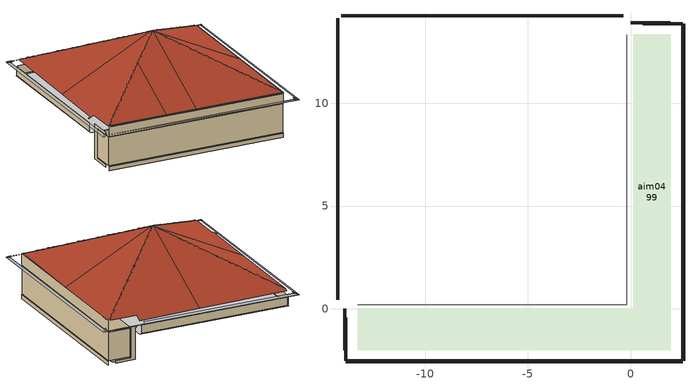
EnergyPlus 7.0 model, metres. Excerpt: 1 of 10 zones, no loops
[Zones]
aim0499
 floor outside (construction-33): -13.31,-2.03 -13.31,0.02 0.13,0.02 0.13,13.38 1.96,13.38 1.96,-2.03 z4.68
 wall outside (construction-70): -13.89,-0.45 -13.89,-2.54 2.54,-2.54 2.54,13.89 0.59,13.89 z5.11:7.7; -0.35,14.28 -14.1,14.28 / -14.28,14.15 -14.28,0.43 z7.23:8.01; 2.59,-2.54 2.59,13.89 / -13.89,-2.59 2.54,-2.59 z4.68:5.03; 2.59,-2.54 2.59,13.89 / -13.89,-2.59 2.54,-2.59 z7.77:8.77; 0,13.94,7.7 0,13.94,7.85 1.93,13.94,7.85 1.93,13.94,7.77 0.45,13.94,7.77 0.45,13.94,5.03 1.93,13.94,5.03 1.93,13.94,4.8 0.07,13.94,4.8 0.07,13.94,7.7; -13.94,-2.03,4.8 -13.94,-2.03,5.03 -13.94,-0.45,5.03 -13.94,-0.45,7.77 -13.94,-2.03,7.77 -13.94,-2.03,8 -13.94,0,8 -13.94,0,4.8
 wall to aim0443 (construction-31): -0.18,13.36 -0.18,0.18 -13.31,0.18 z4.68:7.16
 ceiling to aim0443 (construction-51): -0.18,0.18 -0.18,14.28 -14.28,14.28 -14.28,0.18 z7.16
 roof outside (construction-51): -14.18,5.75,8.62 -14.23,0.32,8.6 -14.43,0.32,8.5 -14.43,0.17,8.5 -13.96,0.17,8.73 -13.96,-2.49,8.73 -13.75,-2.42,8.84 -13.55,-2.26,8.94 -13.41,-2.04,9.01 -13.21,-1.88,9.11 -13.08,-1.66,9.17 -12.87,-1.58,9.28 -12.74,-1.35,9.34 -12.53,-1.2,9.45 -12.4,-0.97,9.51 -12.19,-0.9,9.62 -12.06,-0.67,9.68 -11.85,-0.52,9.79 -11.65,-0.36,9.89 -11.51,-0.14,9.96 -11.31,0.02,10.06 -11.17,0.24,10.13 -10.97,0.32,10.23 -10.84,0.55,10.29 -10.63,0.7,10.4 -10.5,0.93,10.46 -10.29,1,10.57 -10.16,1.23,10.63 -9.95,1.38,10.74 -9.75,1.53,10.84 -9.61,1.76,10.91 -9.41,1.91,11.01 -9.27,2.14,11.08 -9.07,2.22,11.18 -8.93,2.45,11.25 -8.73,2.6,11.35 -8.6,2.83,11.42 -8.39,2.9,11.52 -8.26,3.13,11.58 -8.05,3.28,11.69 -7.85,3.43,11.79 -7.71,3.66,11.86 -7.51,3.81,11.96 -7.37,4.04,12.03 -7.17,4.12,12.13 -7.03,4.35,12.2 -6.83,4.5,12.3 -6.69,4.73,12.37 -6.49,4.8,12.47 -6.35,5.03,12.54 -6.15,5.18,12.64 -5.95,5.33,12.74 -5.81,5.56,12.81 -5.76,5.75,12.83; -5.76,5.75,12.83 -5.74,5.79,12.84 -5.95,5.94,12.74 -6.15,6.09,12.64 -6.29,6.32,12.57 -6.49,6.47,12.47 -6.69,6.63,12.37 -6.83,6.85,12.3 -7.03,7.01,12.2 -7.17,7.23,12.13 -7.37,7.31,12.03 -7.51,7.54,11.96 -7.71,7.69,11.86 -7.85,7.92,11.79 -8.05,7.99,11.69 -8.19,8.22,11.62 -8.39,8.37,11.52 -8.6,8.53,11.42 -8.73,8.75,11.35 -8.93,8.91,11.25 -9.07,9.13,11.18 -9.27,9.21,11.08 -9.41,9.44,11.01 -9.61,9.59,10.91 -9.75,9.82,10.84 -9.95,9.89,10.74 -10.09,10.12,10.67 -10.29,10.27,10.57 -10.5,10.43,10.46 -10.63,10.65,10.4 -10.84,10.81,10.29 -10.97,11.03,10.23 -11.17,11.11,10.13 -11.31,11.34,10.06 -11.51,11.49,9.96 -11.65,11.72,9.89 -11.85,11.79,9.79 -11.99,12.02,9.72 -12.19,12.17,9.62 -12.4,12.32,9.51 -12.53,12.55,9.45 -12.74,12.7,9.34 -12.87,12.93,9.28 -13.08,13.01,9.17 -13.21,13.24,9.11 -13.41,13.39,9.01 -13.55,13.62,8.94 -13.75,13.69,8.84 -13.89,13.92,8.77 -14.09,14.07,8.67 -14.18,5.75,8.62; -8.45,-2.67,8.7 -5.68,-2.67,8.7 -5.68,5.57,12.82 -5.87,5.54,12.81 -6.02,5.27,12.67 -6.25,5.13,12.6 -6.4,4.93,12.5 -6.63,4.79,12.43 -6.7,4.59,12.33 -6.93,4.45,12.26 -7.08,4.25,12.16 -7.23,4.05,12.06 -7.46,3.91,11.99 -7.61,3.71,11.89 -7.84,3.57,11.82 -7.92,3.37,11.72 -8.15,3.23,11.65 -8.3,3.03,11.55 -8.45,2.94,11.5; -8.45,2.94,11.5 -8.53,2.89,11.48 -8.6,2.69,11.38 -8.83,2.55,11.31 -8.98,2.35,11.21 -9.21,2.21,11.14 -9.29,2.01,11.04 -9.51,1.87,10.97 -9.67,1.67,10.87 -9.82,1.47,10.77 -10.05,1.33,10.7 -10.2,1.13,10.6 -10.43,0.99,10.53 -10.5,0.79,10.43 -10.73,0.65,10.36 -10.88,0.45,10.26 -11.11,0.31,10.19 -11.18,0.11,10.09 -11.41,-0.03,10.02 -11.56,-0.23,9.92 -11.72,-0.43,9.82 -11.94,-0.57,9.75 -12.1,-0.77,9.65 -12.32,-0.91,9.58 -12.4,-1.11,9.48 -12.63,-1.25,9.41 -12.78,-1.45,9.31 -13.01,-1.59,9.24 -13.08,-1.79,9.14 -13.31,-1.93,9.07 -13.46,-2.13,8.97 -13.62,-2.33,8.87 -13.77,-2.67,8.7 -8.45,-2.67,8.7; -5.68,-2.67,8.7 2.42,-2.67,8.7 2.42,-2.4,8.84 2.26,-2.2,8.94 2.04,-2.06,9.01 1.88,-1.86,9.11 1.66,-1.72,9.17 1.58,-1.52,9.28 1.35,-1.38,9.34 1.2,-1.18,9.45 0.97,-1.04,9.51 0.9,-0.84,9.62 0.67,-0.7,9.68 0.52,-0.5,9.79 0.36,-0.3,9.89 0.14,-0.16,9.96 -0.02,0.04,10.06 -0.24,0.18,10.13 -0.32,0.38,10.23 -0.55,0.52,10.29 -0.7,0.72,10.4 -0.93,0.86,10.46 -1,1.06,10.57 -1.23,1.2,10.63 -1.38,1.4,10.74 -1.53,1.6,10.84 -1.76,1.74,10.91 -1.91,1.94,11.01 -2.14,2.08,11.08 -2.22,2.28,11.18 -2.45,2.42,11.25 -2.6,2.62,11.35 -2.83,2.76,11.42 -2.9,2.96,11.52 -3.13,3.1,11.58 -3.28,3.3,11.69 -3.43,3.5,11.79 -3.66,3.64,11.86 -3.81,3.84,11.96 -4.04,3.98,12.03 -4.12,4.18,12.13 -4.35,4.32,12.2 -4.5,4.52,12.3 -4.73,4.66,12.37 -4.8,4.86,12.47 -5.03,5,12.54 -5.18,5.2,12.64 -5.33,5.4,12.74 -5.56,5.54,12.81 -5.68,5.57,12.82; -5.64,5.67,12.86 -5.68,5.64,12.87 -5.47,5.49,12.77 -5.27,5.33,12.67 -5.13,5.11,12.6 -4.93,4.95,12.5 -4.79,4.73,12.43 -4.59,4.65,12.33 -4.45,4.42,12.26 -4.25,4.27,12.16 -4.05,4.12,12.06 -3.91,3.89,11.99 -3.71,3.74,11.89 -3.57,3.51,11.82 -3.37,3.43,11.72 -3.23,3.21,11.65 -3.03,3.05,11.55 -2.89,2.83,11.48 -2.69,2.75,11.38 -2.55,2.52,11.31 -2.35,2.37,11.21 -2.21,2.14,11.14 -2.01,2.07,11.04 -1.87,1.84,10.97 -1.67,1.69,10.87 -1.47,1.53,10.77 -1.33,1.31,10.7 -1.13,1.16,10.6 -0.99,0.93,10.53 -0.79,0.85,10.43 -0.65,0.62,10.36 -0.45,0.47,10.26 -0.31,0.24,10.19 -0.11,0.17,10.09 0.03,-0.06,10.02 0.23,-0.21,9.92 0.43,-0.36,9.82 0.57,-0.59,9.75 0.77,-0.74,9.65 0.91,-0.97,9.58 1.11,-1.05,9.48 1.25,-1.28,9.41 1.45,-1.43,9.31 1.59,-1.66,9.24 1.79,-1.73,9.14 1.93,-1.96,9.07 2.13,-2.11,8.97 2.33,-2.26,8.87 2.47,-2.49,8.8 2.54,5.67,8.77; 2.54,5.67,8.77 2.61,13.69,8.73 2.33,13.69,8.87 2.13,13.54,8.97 1.99,13.31,9.04 1.79,13.16,9.14 1.59,13.01,9.24 1.45,12.78,9.31 1.25,12.63,9.41 1.11,12.4,9.48 0.91,12.32,9.58 0.77,12.1,9.65 0.57,11.94,9.75 0.43,11.72,9.82 0.23,11.64,9.92 0.09,11.41,9.99 -0.11,11.26,10.09 -0.31,11.11,10.19 -0.45,10.88,10.26 -0.65,10.73,10.36 -0.79,10.5,10.43 -0.99,10.43,10.53 -1.13,10.2,10.6 -1.33,10.05,10.7 -1.47,9.82,10.77 -1.67,9.74,10.87 -1.81,9.51,10.94 -2.01,9.36,11.04 -2.21,9.21,11.14 -2.35,8.98,11.21 -2.55,8.83,11.31 -2.69,8.6,11.38 -2.89,8.53,11.48 -3.03,8.3,11.55 -3.23,8.15,11.65 -3.37,7.92,11.72 -3.57,7.84,11.82 -3.71,7.61,11.89 -3.91,7.46,11.99 -4.05,7.23,12.06 -4.25,7.16,12.16 -4.39,6.93,12.23 -4.59,6.78,12.33 -4.79,6.63,12.43 -4.93,6.4,12.5 -5.13,6.25,12.6 -5.27,6.02,12.67 -5.47,5.94,12.77 -5.61,5.71,12.84 -5.64,5.67,12.86; -5.78,14.38,8.52 -14.07,14.3,8.56 -14.07,14.03,8.7 -13.84,13.89,8.77 -13.69,13.69,8.87 -13.54,13.48,8.97 -13.31,13.35,9.04 -13.16,13.14,9.14 -13.01,12.94,9.24 -12.78,12.8,9.31 -12.63,12.6,9.41 -12.4,12.46,9.48 -12.32,12.26,9.58 -12.1,12.13,9.65 -11.94,11.92,9.75 -11.72,11.79,9.82 -11.64,11.58,9.92 -11.41,11.45,9.99 -11.26,11.24,10.09 -11.11,11.04,10.19 -10.88,10.9,10.26 -10.73,10.7,10.36 -10.5,10.56,10.43 -10.43,10.36,10.53 -10.2,10.22,10.6 -10.05,10.02,10.7 -9.82,9.88,10.77 -9.74,9.68,10.87 -9.51,9.55,10.94 -9.36,9.34,11.04 -9.21,9.14,11.14 -8.98,9,11.21 -8.83,8.8,11.31 -8.6,8.66,11.38 -8.53,8.46,11.48 -8.3,8.32,11.55 -8.15,8.12,11.65 -7.92,7.98,11.72 -7.84,7.78,11.82 -7.61,7.64,11.89 -7.46,7.44,11.99 -7.23,7.31,12.06 -7.16,7.1,12.16 -6.93,6.97,12.23 -6.78,6.76,12.33 -6.63,6.56,12.43 -6.4,6.42,12.5 -6.25,6.22,12.6 -6.02,6.08,12.67 -5.94,5.88,12.77 -5.78,5.78,12.82; -5.78,5.78,12.82 -5.71,5.74,12.84 -5.49,5.81,12.81 -5.33,6.08,12.67 -5.11,6.22,12.6 -4.95,6.42,12.5 -4.73,6.56,12.43 -4.65,6.76,12.33 -4.42,6.9,12.26 -4.27,7.1,12.16 -4.12,7.31,12.06 -3.89,7.44,11.99 -3.74,7.64,11.89 -3.51,7.78,11.82 -3.43,7.98,11.72 -3.21,8.12,11.65 -3.05,8.32,11.55 -2.83,8.46,11.48 -2.75,8.66,11.38 -2.52,8.8,11.31 -2.37,9,11.21 -2.14,9.14,11.14 -2.07,9.34,11.04 -1.84,9.48,10.97 -1.69,9.68,10.87 -1.53,9.88,10.77 -1.31,10.02,10.7 -1.16,10.22,10.6 -0.93,10.36,10.53 -0.85,10.56,10.43 -0.62,10.7,10.36 -0.47,10.9,10.26 -0.24,11.04,10.19 -0.17,11.24,10.09 0.06,11.38,10.02 0.21,11.58,9.92 0.36,11.79,9.82 0.59,11.92,9.75 0.74,12.13,9.65 0.97,12.26,9.58 1.05,12.46,9.48 1.28,12.6,9.41 1.43,12.8,9.31 1.66,12.94,9.24 1.73,13.14,9.14 1.96,13.28,9.07 2.11,13.48,8.97 2.26,13.69,8.87 2.42,13.89,8.77 -0.09,13.89,8.77 -0.09,14.43,8.5 -5.78,14.38,8.52
shading: -14.91,14.91,8.26 -14.84,14.83,8.29 -14.84,14.91,8.29; -14.84,14.83,8.29 -14.7,14.45,8.36 -14.77,14.76,8.33; -14.84,14.83,8.29 -14.77,14.76,8.33 -14.77,14.83,8.33; -14.77,14.76,8.33 -14.7,14.45,8.36 -14.7,14.68,8.36 -14.7,14.76,8.36; -14.7,14.45,8.36 -14.57,14.53,8.43 -14.64,14.6,8.39 -14.7,14.68,8.36; -14.57,14.53,8.43 -14.5,14.45,8.46 -14.5,14.53,8.46; -14.64,14.6,8.39 -14.57,14.53,8.43 -14.57,14.6,8.43; -14.7,14.68,8.36 -14.64,14.6,8.39 -14.64,14.68,8.39; -14.91,14.91,8.26 -14.7,14.45,8.36 -14.84,14.83,8.29; -14.84,-3.48,8.29 -14.77,-3.4,8.33 -14.7,-3.25,8.36; -14.91,-3.56,8.26 -14.84,-3.48,8.29 -14.7,-3.25,8.36; -14.84,-3.48,8.29 -14.77,-3.48,8.33 -14.77,-3.4,8.33; -14.91,-3.56,8.26 -14.84,-3.56,8.29 -14.84,-3.48,8.29; -14.91,-3.56,8.26 -14.7,-3.25,8.36 -14.7,14.45,8.36 -14.91,14.91,8.26; -14.7,-3.33,8.36 -14.64,-3.33,8.39 -14.64,-3.25,8.39 -14.7,-3.25,8.36; -14.77,-3.4,8.33 -14.7,-3.4,8.36 -14.7,-3.33,8.36 -14.7,-3.25,8.36; -14.7,14.45,8.36 -14.5,14.45,8.46 -14.57,14.53,8.43; -14.91,-3.56,8.26 -14.83,-3.49,8.29 -14.91,-3.49,8.29; -14.91,-3.56,8.26 -14.53,-3.42,8.33 -14.76,-3.42,8.33 -14.83,-3.49,8.29; -14.83,-3.49,8.29 -14.76,-3.42,8.33 -14.83,-3.42,8.33; -14.76,-3.42,8.33 -14.53,-3.42,8.33 -14.68,-3.35,8.36 -14.76,-3.35,8.36; -14.68,-3.35,8.36 -14.53,-3.42,8.33 -14.6,-3.28,8.39 -14.68,-3.28,8.39; -14.6,-3.28,8.39 -14.53,-3.42,8.33 -14.53,-3.22,8.43 -14.6,-3.22,8.43; 3.18,-3.42,8.33 3.48,-3.49,8.29 3.4,-3.42,8.33 3.33,-3.35,8.36; 3.4,-3.42,8.33 3.48,-3.49,8.29 3.48,-3.42,8.33; 3.48,-3.49,8.29 3.56,-3.56,8.26 3.56,-3.49,8.29; -14.53,-3.42,8.33 3.56,-3.56,8.26 3.48,-3.49,8.29 3.18,-3.42,8.33; 3.18,-3.42,8.33 3.25,-3.28,8.39 3.25,-3.22,8.43 3.18,-3.22,8.43; 3.33,-3.35,8.36 3.4,-3.42,8.33 3.4,-3.35,8.36; 3.18,-3.42,8.33 3.33,-3.35,8.36 3.33,-3.28,8.39 3.25,-3.28,8.39; 3.49,-3.56,8.29 3.56,-3.56,8.26 3.49,-3.48,8.29; 3.42,-3.48,8.33 3.49,-3.48,8.29 3.42,-3.4,8.33; 3.35,-3.25,8.36 3.42,-3.4,8.33 3.49,-3.48,8.29; 3.35,-3.25,8.36 3.49,-3.48,8.29 3.56,-3.56,8.26; 3.28,-3.33,8.39 3.35,-3.33,8.36 3.35,-3.25,8.36 3.28,-3.25,8.39; 3.35,-3.4,8.36 3.42,-3.4,8.33 3.35,-3.25,8.36 3.35,-3.33,8.36; 3.35,-3.25,8.36 3.56,-3.56,8.26 3.56,14.91,8.26 3.35,14.6,8.36; 3.42,14.76,8.33 3.49,14.83,8.29 3.42,14.83,8.33; 3.49,14.83,8.29 3.56,14.91,8.26 3.49,14.91,8.29; 3.35,14.6,8.36 3.56,14.91,8.26 3.49,14.83,8.29; 3.35,14.6,8.36 3.49,14.83,8.29 3.42,14.76,8.33; 3.28,14.6,8.39 3.35,14.6,8.36 3.35,14.68,8.36 3.28,14.68,8.39; 3.35,14.6,8.36 3.42,14.76,8.33 3.35,14.76,8.36 3.35,14.68,8.36; 3.18,14.84,8.29 3.48,14.84,8.29 3.56,14.84,8.29 3.56,14.91,8.26; 3.18,14.84,8.29 3.4,14.77,8.33 3.48,14.77,8.33 3.48,14.84,8.29; 3.18,14.84,8.29 3.33,14.7,8.36 3.4,14.7,8.36 3.4,14.77,8.33; 3.18,14.84,8.29 3.25,14.64,8.39 3.33,14.64,8.39 3.33,14.7,8.36; 3.18,14.57,8.43 3.25,14.57,8.43 3.25,14.64,8.39 3.18,14.84,8.29; -14.91,14.91,8.26 -0.4,14.84,8.29 3.18,14.84,8.29 3.56,14.91,8.26; -14.83,14.77,8.33 -14.76,14.77,8.33 -14.83,14.84,8.29; -14.91,14.91,8.26 -14.83,14.84,8.29 -14.76,14.77,8.33 -14.53,14.64,8.39; -14.91,14.84,8.29 -14.83,14.84,8.29 -14.91,14.91,8.26; -14.91,14.91,8.26 -14.53,14.64,8.39 -0.4,14.64,8.39 -0.4,14.84,8.29; -14.68,14.7,8.36 -14.6,14.64,8.39 -14.53,14.57,8.43 -14.53,14.64,8.39; -14.6,14.57,8.43 -14.53,14.57,8.43 -14.6,14.64,8.39; -14.76,14.7,8.36 -14.68,14.7,8.36 -14.76,14.77,8.33; -14.68,14.64,8.39 -14.6,14.64,8.39 -14.68,14.7,8.36; -14.76,14.77,8.33 -14.68,14.7,8.36 -14.53,14.64,8.39
[Site:Location]
San Diego  TX United States: Latitude {deg}=27.7643; Longitude {deg}=-98.2394; Time Zone {hr}=-8.18662; Elevation {m}=44
[Site:GroundTemperature:BuildingSurface]
18.89, 18.92, 19.02, 19.12, 19.21, 19.23, 19.07, 19.32, 19.09, 19.21, 19.13, 18.96
[SizingPeriod:DesignDay] Day of Month=21; Humidity Indicating Type=Wet-Bulb
Name | Maximum Dry-Bulb Temperature {C} | Wet-Bulb at Max {C} | Barometric Pressure {Pa} | Wind Speed {m/s} | Wind Direction {deg} | Month | Day Type | Daily Dry-Bulb Temperature Range {deltaC} | Barometric Pressure {Pa}}
GBS_04R20_150045 Winter | -0.8 | -0.8 | 99400 | 4.9 | 360 | 1 | WinterDesignDay
GBS_04R20_150045 Summer | 35.5 | 25.4 |  | 0 | 0 | 7 | SummerDesignDay | 11 | 99800
[BUILDING]
Pharmacy: Building Azimuth=0; Building Terrain=Suburbs; Loads Convergence Tolerance=4E-02; Temperature Convergence Tolerance=4E-01; Solar Distribution=MinimalShadowing; Max Number of Warmup Days=25; Minimum Number of Warmup Days=6
[MATERIAL]
mat-391: Smooth, 0.01777, 0.11544, 512.591, 1256.04, 0.9, 0.75, 0.75
mat-384: Smooth, 0.01905, 0.11544, 512.591, 1381.644, 0.9, 0.75, 0.75
mat-353: Smooth, 0.01588, 0.160266, 800.923, 837.36, 0.9, 0.75, 0.75
mat-247: Smooth, 0.00954, 0.162516, 1121.29, 1465.38, 0.9, 0.75, 0.75
mat-416: Smooth, 0.0762, 0.0415376, 240.277, 711.756, 0.9, 0.75, 0.75
mat-223: Smooth, 0.01271, 0.0571142, 288.332, 1339.776, 0.9, 0.75, 0.75
[MATERIAL:NoMass]
mat-244: Smooth, 0.0105666
mat-448: Smooth, 1.6255
[MATERIAL:AirGap]
mat-464: 0.109188
[CONSTRUCTION]
construction-70: mat-391, mat-244, mat-384, mat-448, mat-353
construction-31: mat-353, mat-464, mat-353
construction-51: mat-247, mat-244, mat-416, mat-416, mat-384
construction-33: mat-223
[ZONE]
aim0499: 0, 0, 0, 0, 1, 1, 15.2123, 846.703, 55.65903
[PEOPLE]
people-aim0499: aim0499, peopleSched-17, People, 8.18188, 0.5, 0.555556, aim0499-peep-activ-level
[LIGHTS]
lights-aim0499: Zone=aim0499; Schedule=LightSched-7; Design Level Calculation Method=LightingLevel; Design Level=838.225; Return Air Fraction=0; Fraction Radiant=0.35; Fraction Visible=0.25; Fraction Replaceable.=0; LightEndUseKey=GeneralLights
[ElectricEquipment]
electrical-aim0499: Zone=aim0499; Schedule=EquipSched-7; Design Level Calculation Method=EquipmentLevel; Design Level=838.448; Fraction Latent=0; Fraction Radiant=0.3; Fraction Lost=0; Default end use category=0
[Schedule:Day:Interval]
ds-226-Equip: NO, 7:00, 0.187807, 8:00, 0.2, 9:00, 0.5, 18:00, 0.9, 20:00, 0.6, 21:00, 0.5, 24:00, 0.187807
ds-224-Equip: NO, 8:00, 0.187807, 9:00, 0.3, 10:00, 0.6, 18:00, 0.9, 19:00, 0.5, 21:00, 0.3, 24:00, 0.187807
ds-225-Equip: NO, 10:00, 0.187807, 12:00, 0.4, 17:00, 0.6, 18:00, 0.4, 19:00, 0.2, 24:00, 0.187807
ds-229-Occ: NO, 7:00, 0, 8:00, 0.1, 9:00, 0.2, 11:00, 0.5, 15:00, 0.7, 16:00, 0.8, 17:00, 0.7, 19:00, 0.5, 21:00, 0.3, 24:00, 0
ds-227-Occ: NO, 7:00, 0, 8:00, 0.1, 9:00, 0.2, 10:00, 0.5, 11:00, 0.6, 17:00, 0.8, 18:00, 0.6, 21:00, 0.2, 22:00, 0.1, 24:00, 0
ds-228-Occ: NO, 9:00, 0, 10:00, 0.1, 12:00, 0.2, 17:00, 0.4, 18:00, 0.2, 19:00, 0.1, 24:00, 0
ds-226-Light: NO, 7:00, 0.14, 8:00, 0.2, 9:00, 0.5, 18:00, 0.9, 20:00, 0.6, 21:00, 0.5, 24:00, 0.14
ds-224-Light: NO, 8:00, 0.14, 9:00, 0.3, 10:00, 0.6, 18:00, 0.9, 19:00, 0.5, 21:00, 0.3, 24:00, 0.14
ds-225-Light: NO, 10:00, 0.14, 12:00, 0.4, 17:00, 0.6, 18:00, 0.4, 19:00, 0.2, 24:00, 0.14
[Schedule:Week:Daily]
ws-58-Equip: ds-225-Equip, ds-226-Equip, ds-226-Equip, ds-226-Equip, ds-226-Equip, ds-226-Equip, ds-224-Equip, ds-225-Equip, ds-226-Equip, ds-225-Equip, ds-225-Equip, ds-225-Equip
ws-9-Occ: ds-228-Occ, ds-229-Occ, ds-229-Occ, ds-229-Occ, ds-229-Occ, ds-229-Occ, ds-227-Occ, ds-228-Occ, ds-229-Occ, ds-228-Occ, ds-228-Occ, ds-228-Occ
ws-58-Light: ds-225-Light, ds-226-Light, ds-226-Light, ds-226-Light, ds-226-Light, ds-226-Light, ds-224-Light, ds-225-Light, ds-226-Light, ds-225-Light, ds-225-Light, ds-225-Light
[Schedule:Year]
EquipSched-7: Fraction, ws-58-Equip, 01, 01, 12, 31
peopleSched-17: Fraction, ws-9-Occ, 01, 01, 12, 31
LightSched-7: Fraction, ws-58-Light, 01, 01, 12, 31
[Schedule:Compact]
aim0499-peep-activ-level: Any Number, Through: 12/31, For: AllDays, Until: 24:00
